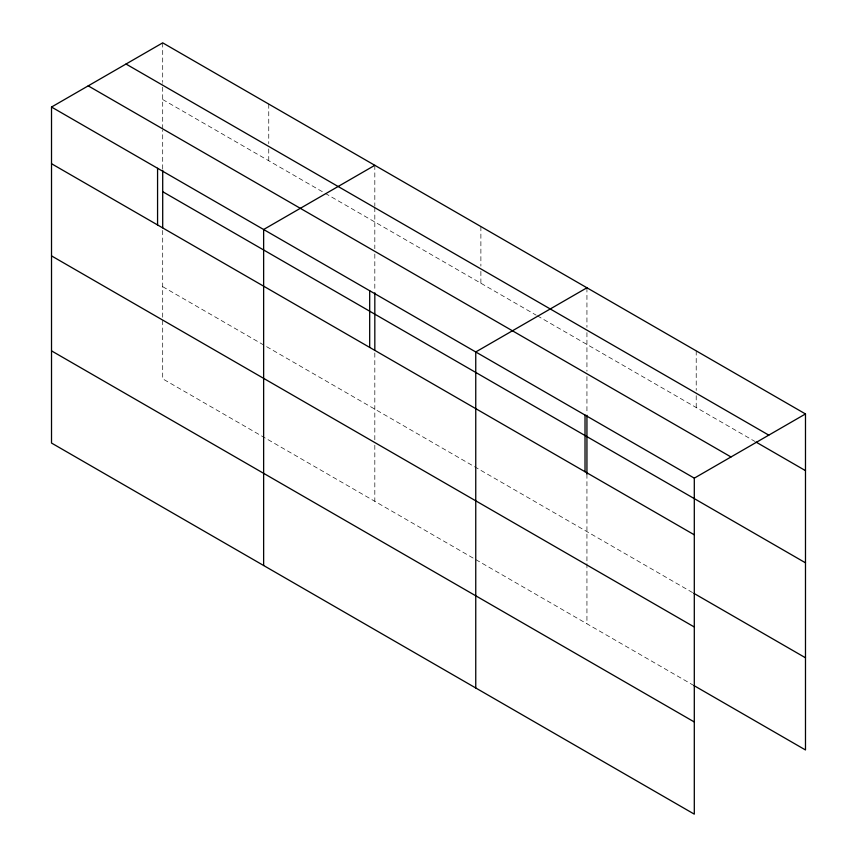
<?xml version="1.0" encoding="UTF-8"?>
<svg xmlns="http://www.w3.org/2000/svg" width="857" height="857" viewBox="0 0 857 857"><rect width="100%" height="100%" fill="white"/><g stroke="black" fill="none" stroke-linecap="round" stroke-linejoin="round"><path stroke-width="0.64" stroke-dasharray="4.29 3.21" d="M162.701 168.99L162.701 130.253M162.701 128.914L162.701 83.707M162.701 99.53L324.096 192.707M325.253 193.371L536.214 315.172M537.371 315.837L754.878 441.409M162.701 286.677L693.913 593.365M693.913 685.546L162.701 378.848L162.701 229.151M696.216 350.867L696.216 390.406M696.216 395.677L696.216 407.546M586.938 287.781L586.938 327.32M586.938 332.591L586.938 371.177M586.938 376.523L586.938 413.92M586.938 474.082L586.938 562.331M586.938 563.67L586.938 623.778M480.884 226.548L480.884 266.088M480.884 271.358L480.884 283.228M374.82 165.315L374.82 206.173M374.82 207.49L374.82 248.712M374.82 254.047L374.82 291.455M374.82 352.955L374.82 439.866M374.82 445.212L374.82 501.313M268.755 104.083L268.755 143.622M268.755 148.893L268.755 160.762M162.701 42.85L162.701 82.39"/><path stroke-width="1.29" d="M162.701 227.823L162.701 170.329M694.299 627.003L694.299 478.152L51.516 107.039L51.516 443.048L694.299 814.15L694.299 627.003L51.516 255.889M693.913 685.546L805.484 749.961L805.484 413.952L162.701 42.85L51.516 107.039M374.82 165.315L263.635 229.505L263.635 565.513M586.938 287.781L475.753 351.97L475.753 687.978M694.299 478.152L805.484 413.952M126.011 64.029L768.793 435.142M756.024 442.073L805.484 470.632M88.207 85.861L730.989 456.963M162.701 191.7L805.484 562.813M51.516 163.719L694.299 534.822M693.913 593.365L805.484 657.78M51.516 350.867L694.299 721.969M586.938 415.259L586.938 474.082M585.02 415.067L585.02 471.736M374.82 292.794L374.82 350.288M369.688 290.737L369.688 347.417M157.57 168.272L157.57 224.952"/></g></svg>
